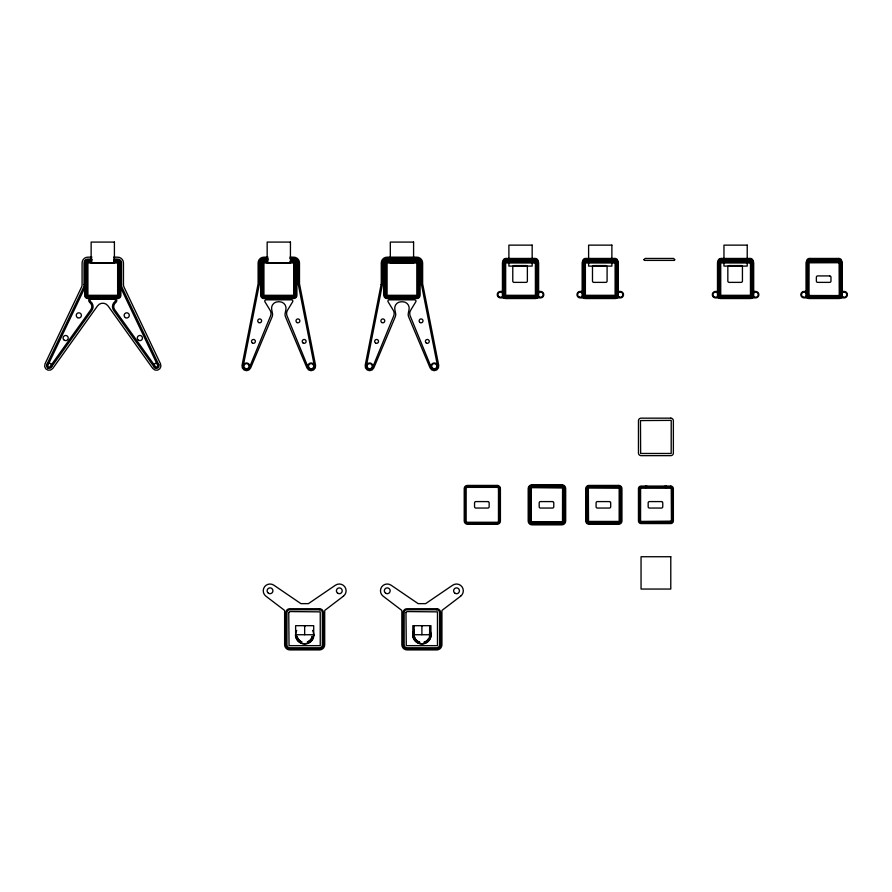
<?xml version="1.0" encoding="UTF-8"?>
<svg xmlns="http://www.w3.org/2000/svg" width="892" height="892" viewBox="0 0 892 892"><rect width="100%" height="100%" fill="white"/><g stroke="black" fill="none" stroke-linecap="round" stroke-linejoin="round"><path stroke-width="1.34" d="M295.631 635.149L295.62 625.682L313.716 625.682L313.705 635.149M429.643 634.914L429.643 625.682M412.851 635.149L412.84 625.682L430.936 625.682L430.925 635.149M670.873 521.619L671.397 521.151L640.567 521.419L640.601 488.18L671.252 488.214L671.431 520.973M721.372 258.457L720.145 259.46L720.424 260.33L750.462 260.397L751.097 259.683L750.462 260.397A2.587 2.587 0 0 1 753.049 262.984M640.4 488.604L641.047 488.013M720.078 259.695L720.725 259.104M243.315 365.575L259.26 284.637A7.76 7.76 0 0 0 259.405 283.143L259.405 262.984A4.527 4.527 0 0 1 263.932 258.457L267.99 258.457M366.467 365.575L382.412 284.637A7.76 7.76 0 0 0 382.557 283.143L382.557 262.984A4.527 4.527 0 0 1 387.083 258.457L416.82 258.457A4.527 4.527 0 0 1 421.347 262.984L421.347 283.143A7.76 7.76 0 0 0 421.492 284.637L437.448 365.575M809.914 258.457L808.687 259.46L808.966 260.33L839.093 260.397A2.587 2.587 0 0 1 841.58 262.984M839.249 295.375L839.116 262.761M720.112 259.55L720.725 260.397A2.587 2.587 0 0 0 718.138 262.984M809.267 259.104L808.62 259.75L809.267 260.397A2.587 2.587 0 0 0 806.68 262.984M249.47 367.426L270.521 316.002A6.467 6.467 0 0 0 270.165 310.371L264.924 301.764A1.293 1.293 0 0 1 266.05 299.835L291.55 299.835A1.293 1.293 0 0 1 292.676 301.764L287.436 310.371A6.467 6.467 0 0 0 287.079 316.002L308.13 367.426M372.622 367.426L393.673 316.002A6.467 6.467 0 0 0 393.316 310.371L388.076 301.764A1.293 1.293 0 0 1 389.202 299.835L414.702 299.835A1.293 1.293 0 0 1 415.828 301.764L410.588 310.371A6.467 6.467 0 0 0 410.231 316.002L431.282 367.426M46.785 364.65L83.212 288.071A8.407 8.407 0 0 0 84.026 284.459L84.026 262.984A3.88 3.88 0 0 1 87.907 259.104L91.965 259.104M51.178 367.337L91.898 310.416A6.467 6.467 0 0 0 90.549 301.507A1.293 1.293 0 0 1 91.33 299.188L91.33 297.895A2.587 2.587 0 0 0 89.769 302.533A5.174 5.174 0 0 1 90.85 309.658L50.142 366.556A1.293 1.293 0 0 1 47.956 365.207L84.383 288.629A9.7 9.7 0 0 0 85.32 284.459L84.026 284.459M839.015 295.564L809.077 295.486M505.664 259.104L506.31 258.457M585.375 259.104L586.022 258.457M91.965 257.164L87.907 257.164A5.82 5.82 0 0 0 82.086 262.984L82.086 284.459A6.467 6.467 0 0 1 81.462 287.235L45.035 363.813A4.527 4.527 0 0 0 52.739 368.485L97.518 305.889A6.467 6.467 0 0 1 108.032 305.889L152.811 368.485A4.527 4.527 0 0 0 160.515 363.813L124.088 287.235A6.467 6.467 0 0 1 123.464 284.459L123.464 262.984A5.82 5.82 0 0 0 117.644 257.164L113.585 257.164M267.99 257.164L263.932 257.164A5.82 5.82 0 0 0 258.111 262.984L258.111 283.143A6.467 6.467 0 0 1 257.989 284.392L242.044 365.319A4.527 4.527 0 0 0 250.663 367.917L272.071 316.905A6.467 6.467 0 0 0 272.428 313.17L271.681 309.535A6.467 6.467 0 0 1 278.014 301.775L279.586 301.775A6.467 6.467 0 0 1 285.919 309.535L285.172 313.17A6.467 6.467 0 0 0 285.529 316.905L306.937 367.917A4.527 4.527 0 0 0 315.556 365.319L299.612 284.392A6.467 6.467 0 0 1 299.489 283.143L299.489 262.984A5.82 5.82 0 0 0 293.669 257.164L289.956 257.164M289.956 258.457L293.669 258.457A4.527 4.527 0 0 1 298.196 262.984L298.196 283.143A7.76 7.76 0 0 0 298.341 284.637L314.296 365.575M113.585 259.104L117.644 259.104A3.88 3.88 0 0 1 121.524 262.984L121.524 284.459A8.407 8.407 0 0 0 122.338 288.071L158.843 364.861M267.99 259.104L263.932 259.104A3.88 3.88 0 0 0 260.051 262.984L260.051 284.459L261.345 284.459M290.959 259.104L293.669 259.104A3.88 3.88 0 0 1 297.549 262.984L297.549 284.459L296.255 284.459M535.401 259.104L536.036 259.817L534.754 258.457M615.112 259.104L615.759 259.817L614.465 258.457M750.462 259.104L751.097 259.639L749.815 258.457M839.093 259.115L839.628 259.639L838.346 258.457M91.965 259.75L87.907 259.75A3.233 3.233 0 0 0 84.673 262.984L84.673 295.308A3.233 3.233 0 0 0 87.907 298.541L117.644 298.541A3.233 3.233 0 0 0 120.877 295.308L120.877 262.984A3.233 3.233 0 0 0 117.644 259.75L113.585 259.75M267.99 259.75L263.932 259.75A3.233 3.233 0 0 0 260.698 262.984L260.698 295.308A3.233 3.233 0 0 0 263.932 298.541L293.669 298.541A3.233 3.233 0 0 0 296.902 295.308L296.902 262.984A3.233 3.233 0 0 0 293.669 259.75L290.959 259.75M91.965 260.397L87.907 260.397A2.587 2.587 0 0 0 85.32 262.984L85.32 295.308A2.587 2.587 0 0 0 87.907 297.895L117.644 297.895A2.587 2.587 0 0 0 120.23 295.308L120.23 262.984A2.587 2.587 0 0 0 117.644 260.397L113.585 260.397M267.99 260.397L263.932 260.397A2.587 2.587 0 0 0 261.345 262.984L261.345 295.308A2.587 2.587 0 0 0 263.932 297.895L293.669 297.895A2.587 2.587 0 0 0 296.255 295.308L296.255 262.984A2.587 2.587 0 0 0 293.669 260.397L290.959 260.397M91.965 261.69L87.907 261.69A1.293 1.293 0 0 0 86.613 262.984L86.613 295.308A1.293 1.293 0 0 0 87.907 296.601L117.644 296.601A1.293 1.293 0 0 0 118.937 295.308L118.937 262.984A1.293 1.293 0 0 0 117.644 261.69L113.585 261.69M267.99 261.69L263.932 261.69A1.293 1.293 0 0 0 262.638 262.984L262.638 295.308A1.293 1.293 0 0 0 263.932 296.601L293.669 296.601A1.293 1.293 0 0 0 294.962 295.308L294.962 262.984A1.293 1.293 0 0 0 293.669 261.69L289.956 261.69M839.049 262.727L809.077 262.805L809.011 295.352M121.524 284.459L120.23 284.459A9.7 9.7 0 0 0 121.167 288.629L157.594 365.207A1.293 1.293 0 0 1 155.409 366.556L114.7 309.658A5.174 5.174 0 0 1 115.782 302.533A2.587 2.587 0 0 0 114.209 297.895L114.209 299.188A1.293 1.293 0 0 1 115.001 301.507A6.467 6.467 0 0 0 113.652 310.416L154.372 367.337M384.497 284.459L383.203 284.459L383.203 262.984A3.88 3.88 0 0 1 387.083 259.104L416.82 259.104A3.88 3.88 0 0 1 420.701 262.984L420.701 284.459L419.407 284.459M91.33 299.188L114.209 299.188M295.62 634.736L313.716 634.736M412.84 634.736L430.936 634.736M640.991 521.619L640.4 521.039M582.788 262.984A2.587 2.587 0 0 1 585.375 260.397L615.112 260.397L615.759 259.773L615.112 260.397A2.587 2.587 0 0 1 617.699 262.984M503.077 262.984A2.587 2.587 0 0 1 505.664 260.397L535.401 260.397L536.036 259.773L535.401 260.397A2.587 2.587 0 0 1 537.976 262.984M670.873 488.013L671.431 488.66M414.144 635.093L414.133 625.682M666.257 486.073L666.257 488.013M664.964 486.073L664.964 487.367M646.867 486.073L646.867 487.367M645.574 486.073L645.574 488.013M421.894 625.682L421.894 634.736M413.397 297.895L413.397 299.188L390.518 299.188L390.518 297.895M304.663 625.682L304.663 634.736M290.246 297.895L290.246 299.188L267.366 299.188L267.366 297.895M503.077 290.134A1.293 1.293 0 0 1 501.783 291.428L500.49 291.428A3.233 3.233 0 0 0 497.257 294.661A3.233 3.233 0 0 0 500.49 297.895L540.563 297.895A3.233 3.233 0 0 0 543.797 294.661A3.233 3.233 0 0 0 540.563 291.428L539.27 291.428A1.293 1.293 0 0 1 537.976 290.134M505.664 297.895A2.587 2.587 0 0 1 503.077 295.308L503.077 261.044A2.587 2.587 0 0 1 505.664 258.457L535.401 258.457A2.587 2.587 0 0 1 537.976 261.044L537.976 295.308A2.587 2.587 0 0 1 535.401 297.895M582.788 290.134A1.293 1.293 0 0 1 581.495 291.428L580.201 291.428A3.233 3.233 0 0 0 576.979 294.661A3.233 3.233 0 0 0 580.201 297.895L620.286 297.895A3.233 3.233 0 0 0 623.519 294.661A3.233 3.233 0 0 0 620.286 291.428L618.992 291.428A1.293 1.293 0 0 1 617.699 290.134M585.375 297.895A2.587 2.587 0 0 1 582.788 295.308L582.788 261.044A2.587 2.587 0 0 1 585.375 258.457L615.112 258.457A2.587 2.587 0 0 1 617.699 261.044L617.699 295.308A2.587 2.587 0 0 1 615.112 297.895M720.725 297.895A2.587 2.587 0 0 1 718.138 295.308L718.138 261.044A2.587 2.587 0 0 1 720.725 258.457L750.462 258.457A2.587 2.587 0 0 1 753.049 261.044L753.049 295.308A2.587 2.587 0 0 1 750.462 297.895M809.267 297.895A2.587 2.587 0 0 1 806.68 295.308L806.68 261.044A2.587 2.587 0 0 1 809.267 258.457L838.993 258.457A2.587 2.587 0 0 1 841.58 261.044L841.58 295.308A2.587 2.587 0 0 1 838.993 297.895M806.68 290.134A1.293 1.293 0 0 1 805.387 291.428L804.093 291.428A3.233 3.233 0 0 0 800.86 294.661A3.233 3.233 0 0 0 804.093 297.895L844.167 297.895A3.233 3.233 0 0 0 847.4 294.661A3.233 3.233 0 0 0 844.167 291.428L842.873 291.428A1.293 1.293 0 0 1 841.58 290.134M718.138 290.134A1.293 1.293 0 0 1 716.845 291.428L715.551 291.428A3.233 3.233 0 0 0 712.318 294.661A3.233 3.233 0 0 0 715.551 297.895L755.624 297.895A3.233 3.233 0 0 0 758.858 294.661A3.233 3.233 0 0 0 755.624 291.428L754.331 291.428A1.293 1.293 0 0 1 753.049 290.134M429.509 629.841A9.054 9.054 0 0 1 427.814 641.571A9.054 9.054 0 0 1 415.962 641.571A9.054 9.054 0 0 1 414.278 629.841M421.247 625.705A9.054 9.054 0 0 1 422.54 625.705M429.476 633.086A7.76 7.76 0 0 1 429.476 636.386M428.416 638.928A7.76 7.76 0 0 1 424.023 642.195M419.753 642.195A7.76 7.76 0 0 1 414.312 633.086M431.137 635.16A9.255 9.255 0 0 1 421.894 643.957A9.255 9.255 0 0 1 412.65 635.16M429.821 634.914A7.916 7.916 0 0 1 424.291 642.251M419.708 642.318A7.916 7.916 0 0 1 414 635.104M312.613 630.399A9.054 9.054 0 0 1 304.663 643.779A9.054 9.054 0 0 1 296.724 630.399M304.016 625.705A9.054 9.054 0 0 1 305.309 625.705M313.906 635.16A9.255 9.255 0 0 1 304.663 643.957A9.255 9.255 0 0 1 295.419 635.16M297.504 637.668A8.887 8.887 0 0 1 297.103 636.342A7.76 7.76 0 0 0 301.953 642.006A8.095 8.095 0 0 1 300.002 640.924M311.732 637.88A8.708 8.708 0 0 0 312.222 636.342A7.76 7.76 0 0 1 307.205 642.062A8.095 8.095 0 0 0 309.323 640.924M311.118 639.085A7.169 7.169 0 0 1 309.992 640.378M299.333 640.378A7.169 7.169 0 0 1 298.218 639.085M531.041 488.582L531.309 521.675L562.506 521.731L562.562 487.957L532.067 487.623L531.041 488.582M288.752 612.514L289.041 645.652L320.239 645.652L320.239 611.867L289.777 611.566L288.752 612.514M405.972 612.514L406.273 645.652L437.47 645.652L437.47 611.867L407.008 611.566L405.972 612.514M505.017 259.695L505.474 259.137L505.017 259.683M584.728 259.695C584.65 261.211 585.286 257.922 584.739 259.639M588.341 488.604L588.519 521.43L619.171 521.43L619.171 488.203L588.976 488.013L588.341 488.604M640.467 420.69L640.634 453.47L671.185 453.47L671.23 420.377L640.489 420.578M643.89 259.683L644.537 260.397L674.274 260.397L674.909 259.773L673.627 258.457L645.184 258.457L643.913 259.594M381.14 284.392L365.196 365.319A4.527 4.527 0 0 0 373.815 367.917L395.223 316.905A6.467 6.467 0 0 0 395.58 313.17L394.833 309.535A6.467 6.467 0 0 1 401.166 301.775L402.738 301.775A6.467 6.467 0 0 1 409.071 309.535L408.324 313.17A6.467 6.467 0 0 0 408.681 316.905L430.089 367.917A4.527 4.527 0 0 0 438.708 365.319L422.763 284.392A6.467 6.467 0 0 1 422.641 283.143L422.641 262.984A5.82 5.82 0 0 0 416.82 257.164L387.083 257.164A5.82 5.82 0 0 0 381.263 262.984L381.263 283.143A6.467 6.467 0 0 1 381.14 284.392M343.42 596.191L325.212 610.061A1.293 1.293 0 0 0 324.699 611.087L324.699 644.738A5.174 5.174 0 0 1 319.537 649.911L289.8 649.911A5.174 5.174 0 0 1 284.626 644.738L284.626 611.087A1.293 1.293 0 0 0 284.124 610.061L265.916 596.191A6.79 6.79 0 0 1 264.523 586.824A6.79 6.79 0 0 1 273.844 585.185L300.916 603.639L308.42 603.639L335.481 585.185A6.79 6.79 0 0 1 344.814 586.824A6.79 6.79 0 0 1 343.42 596.191M460.64 596.191L442.443 610.061A1.293 1.293 0 0 0 441.93 611.087L441.93 644.738A5.174 5.174 0 0 1 436.757 649.911L407.02 649.911A5.174 5.174 0 0 1 401.857 644.738L401.857 611.087A1.293 1.293 0 0 0 401.344 610.061L383.136 596.191A6.79 6.79 0 0 1 381.743 586.824A6.79 6.79 0 0 1 391.075 585.185L418.147 603.639L425.64 603.639L452.712 585.185A6.79 6.79 0 0 1 462.034 586.824A6.79 6.79 0 0 1 460.64 596.191M114.41 242.089L91.14 242.089L91.14 263.062L114.41 263.062L114.41 242.089M290.435 242.089L267.165 242.089L267.165 263.062L290.435 263.062L290.435 242.089M413.587 242.089L390.317 242.089L390.317 263.062L413.587 263.062L413.587 242.089M532.167 245.133L508.897 245.133L508.897 266.095L532.167 266.095L532.167 245.133M611.879 245.133L588.608 245.133L588.608 266.095L611.879 266.095L611.879 245.133M747.228 245.133L723.958 245.133L723.958 266.095L747.228 266.095L747.228 245.133M416.82 259.75L387.083 259.75A3.233 3.233 0 0 0 383.85 262.984L383.85 295.308A3.233 3.233 0 0 0 387.083 298.541L416.82 298.541A3.233 3.233 0 0 0 420.054 295.308L420.054 262.984A3.233 3.233 0 0 0 416.82 259.75M535.401 259.75L505.664 259.75A3.233 3.233 0 0 0 502.43 262.984L502.43 295.308A3.233 3.233 0 0 0 505.664 298.541L535.401 298.541A3.233 3.233 0 0 0 538.623 295.308L538.623 262.984A3.233 3.233 0 0 0 535.401 259.75M615.112 259.75L585.375 259.75A3.233 3.233 0 0 0 582.142 262.984L582.142 295.308A3.233 3.233 0 0 0 585.375 298.541L615.112 298.541A3.233 3.233 0 0 0 618.346 295.308L618.346 262.984A3.233 3.233 0 0 0 615.112 259.75M750.462 259.75L720.725 259.75A3.233 3.233 0 0 0 717.491 262.984L717.491 295.308A3.233 3.233 0 0 0 720.725 298.541L750.462 298.541A3.233 3.233 0 0 0 753.695 295.308L753.695 262.984A3.233 3.233 0 0 0 750.462 259.75M838.993 259.75L809.267 259.75A3.233 3.233 0 0 0 806.034 262.984L806.034 295.308A3.233 3.233 0 0 0 809.267 298.541L838.993 298.541A3.233 3.233 0 0 0 842.226 295.308L842.226 262.984A3.233 3.233 0 0 0 838.993 259.75M416.82 260.397L387.083 260.397A2.587 2.587 0 0 0 384.497 262.984L384.497 295.308A2.587 2.587 0 0 0 387.083 297.895L416.82 297.895A2.587 2.587 0 0 0 419.407 295.308L419.407 262.984A2.587 2.587 0 0 0 416.82 260.397M416.82 261.69L387.083 261.69A1.293 1.293 0 0 0 385.79 262.984L385.79 295.308A1.293 1.293 0 0 0 387.083 296.601L416.82 296.601A1.293 1.293 0 0 0 418.114 295.308L418.114 262.984A1.293 1.293 0 0 0 416.82 261.69M535.401 261.69L505.664 261.69A1.293 1.293 0 0 0 504.37 262.984L504.37 295.308A1.293 1.293 0 0 0 505.664 296.601L535.401 296.601A1.293 1.293 0 0 0 536.694 295.308L536.694 262.984A1.293 1.293 0 0 0 535.401 261.69M615.112 261.69L585.375 261.69A1.293 1.293 0 0 0 584.082 262.984L584.082 295.308A1.293 1.293 0 0 0 585.375 296.601L615.112 296.601A1.293 1.293 0 0 0 616.405 295.308L616.405 262.984A1.293 1.293 0 0 0 615.112 261.69M750.462 261.69L720.725 261.69A1.293 1.293 0 0 0 719.431 262.984L719.431 295.308A1.293 1.293 0 0 0 720.725 296.601L750.462 296.601A1.293 1.293 0 0 0 751.755 295.308L751.755 262.984A1.293 1.293 0 0 0 750.462 261.69M838.993 261.69L809.267 261.69A1.293 1.293 0 0 0 807.974 262.984L807.974 295.308A1.293 1.293 0 0 0 809.267 296.601L838.993 296.601A1.293 1.293 0 0 0 840.286 295.308L840.286 262.984A1.293 1.293 0 0 0 838.993 261.69M117.644 262.984L87.907 262.984L87.907 295.308L117.644 295.308L117.644 262.984M293.669 262.984L263.932 262.984L263.932 295.308L293.669 295.308L293.669 262.984M416.82 262.984L387.083 262.984L387.083 295.308L416.82 295.308L416.82 262.984M535.401 262.984L505.664 262.984L505.664 295.308L535.401 295.308L535.401 262.984M615.112 262.984L585.375 262.984L585.375 295.308L615.112 295.308L615.112 262.984M750.462 262.984L720.725 262.984L720.725 295.308L750.462 295.308L750.462 262.984M526.079 265.571L514.06 265.571A1.293 1.293 0 0 0 512.777 266.864L512.777 281.08A1.293 1.293 0 0 0 514.06 282.374L526.079 282.374A1.293 1.293 0 0 0 527.373 281.08L527.373 266.864A1.293 1.293 0 0 0 526.079 265.571M605.791 265.571L593.782 265.571A1.293 1.293 0 0 0 592.489 266.864L592.489 281.08A1.293 1.293 0 0 0 593.782 282.374L605.791 282.374A1.293 1.293 0 0 0 607.084 281.08L607.084 266.864A1.293 1.293 0 0 0 605.791 265.571M741.141 265.571L729.132 265.571A1.293 1.293 0 0 0 727.839 266.864L727.839 281.08A1.293 1.293 0 0 0 729.132 282.374L741.141 282.374A1.293 1.293 0 0 0 742.434 281.08L742.434 266.864A1.293 1.293 0 0 0 741.141 265.571M829.672 275.918L817.663 275.918A1.293 1.293 0 0 0 816.37 277.211L816.37 281.08A1.293 1.293 0 0 0 817.663 282.374L829.672 282.374A1.293 1.293 0 0 0 830.965 281.08L830.965 277.211A1.293 1.293 0 0 0 829.672 275.918M670.784 418.158L641.047 418.158A2.587 2.587 0 0 0 638.46 420.745L638.46 453.058A2.587 2.587 0 0 0 641.047 455.645L670.784 455.645A2.587 2.587 0 0 0 673.36 453.058L673.36 420.745A2.587 2.587 0 0 0 670.784 418.158M561.804 484.78L532.067 484.78A3.88 3.88 0 0 0 528.187 488.66L528.187 520.973A3.88 3.88 0 0 0 532.067 524.853L561.804 524.853A3.88 3.88 0 0 0 565.684 520.973L565.684 488.66A3.88 3.88 0 0 0 561.804 484.78M497.178 485.426L467.453 485.426A3.233 3.233 0 0 0 464.219 488.66L464.219 520.973A3.233 3.233 0 0 0 467.453 524.206L497.178 524.206A3.233 3.233 0 0 0 500.412 520.973L500.412 488.66A3.233 3.233 0 0 0 497.178 485.426M561.804 485.426L532.067 485.426A3.233 3.233 0 0 0 528.833 488.66L528.833 520.973A3.233 3.233 0 0 0 532.067 524.206L561.804 524.206A3.233 3.233 0 0 0 565.037 520.973L565.037 488.66A3.233 3.233 0 0 0 561.804 485.426M618.713 485.426L588.976 485.426A3.233 3.233 0 0 0 585.754 488.66L585.754 520.973A3.233 3.233 0 0 0 588.976 524.206L618.713 524.206A3.233 3.233 0 0 0 621.947 520.973L621.947 488.66A3.233 3.233 0 0 0 618.713 485.426M561.804 485.817L532.067 485.817A2.843 2.843 0 0 0 529.224 488.66L529.224 520.973A2.843 2.843 0 0 0 532.067 523.816L561.804 523.816A2.843 2.843 0 0 0 564.647 520.973L564.647 488.66A2.843 2.843 0 0 0 561.804 485.817M497.178 486.073L467.453 486.073A2.587 2.587 0 0 0 464.866 488.66L464.866 520.973A2.587 2.587 0 0 0 467.453 523.559L497.178 523.559A2.587 2.587 0 0 0 499.765 520.973L499.765 488.66A2.587 2.587 0 0 0 497.178 486.073M561.804 486.073L532.067 486.073A2.587 2.587 0 0 0 529.48 488.66L529.48 520.973A2.587 2.587 0 0 0 532.067 523.559L561.804 523.559A2.587 2.587 0 0 0 564.391 520.973L564.391 488.66A2.587 2.587 0 0 0 561.804 486.073M618.713 486.073L588.976 486.073A2.587 2.587 0 0 0 586.401 488.66L586.401 520.973A2.587 2.587 0 0 0 588.976 523.559L618.713 523.559A2.587 2.587 0 0 0 621.3 520.973L621.3 488.66A2.587 2.587 0 0 0 618.713 486.073M670.784 486.073L641.047 486.073A2.587 2.587 0 0 0 638.46 488.66L638.46 520.973A2.587 2.587 0 0 0 641.047 523.559L670.784 523.559A2.587 2.587 0 0 0 673.36 520.973L673.36 488.66A2.587 2.587 0 0 0 670.784 486.073M497.178 487.367L467.453 487.367A1.293 1.293 0 0 0 466.159 488.66L466.159 520.973A1.293 1.293 0 0 0 467.453 522.266L497.178 522.266A1.293 1.293 0 0 0 498.472 520.973L498.472 488.66A1.293 1.293 0 0 0 497.178 487.367M561.804 487.367L532.067 487.367A1.293 1.293 0 0 0 530.773 488.66L530.773 520.973A1.293 1.293 0 0 0 532.067 522.266L561.804 522.266A1.293 1.293 0 0 0 563.097 520.973L563.097 488.66A1.293 1.293 0 0 0 561.804 487.367M618.713 487.367L588.976 487.367A1.293 1.293 0 0 0 587.694 488.66L587.694 520.973A1.293 1.293 0 0 0 588.976 522.266L618.713 522.266A1.293 1.293 0 0 0 620.007 520.973L620.007 488.66A1.293 1.293 0 0 0 618.713 487.367M670.784 487.367L641.047 487.367A1.293 1.293 0 0 0 639.754 488.66L639.754 520.973A1.293 1.293 0 0 0 641.047 522.266L670.784 522.266A1.293 1.293 0 0 0 672.066 520.973L672.066 488.66A1.293 1.293 0 0 0 670.784 487.367M487.857 501.583L475.849 501.583A1.293 1.293 0 0 0 474.555 502.876L474.555 506.756A1.293 1.293 0 0 0 475.849 508.05L487.857 508.05A1.293 1.293 0 0 0 489.15 506.756L489.15 502.876A1.293 1.293 0 0 0 487.857 501.583M552.482 501.583L540.474 501.583A1.293 1.293 0 0 0 539.181 502.876L539.181 506.756A1.293 1.293 0 0 0 540.474 508.05L552.482 508.05A1.293 1.293 0 0 0 553.776 506.756L553.776 502.876A1.293 1.293 0 0 0 552.482 501.583M609.392 501.583L597.384 501.583A1.293 1.293 0 0 0 596.09 502.876L596.09 506.756A1.293 1.293 0 0 0 597.384 508.05L609.392 508.05A1.293 1.293 0 0 0 610.686 506.756L610.686 502.876A1.293 1.293 0 0 0 609.392 501.583M661.463 501.583L649.443 501.583A1.293 1.293 0 0 0 648.161 502.876L648.161 506.756A1.293 1.293 0 0 0 649.443 508.05L661.463 508.05A1.293 1.293 0 0 0 662.756 506.756L662.756 502.876A1.293 1.293 0 0 0 661.463 501.583M670.784 556.731L641.047 556.731L641.047 589.054L670.784 589.054L670.784 556.731M319.514 608.723L289.777 608.723A3.88 3.88 0 0 0 285.897 612.603L285.897 644.927A3.88 3.88 0 0 0 289.777 648.796L319.514 648.796A3.88 3.88 0 0 0 323.395 644.927L323.395 612.603A3.88 3.88 0 0 0 319.514 608.723M436.734 608.723L407.008 608.723A3.88 3.88 0 0 0 403.128 612.603L403.128 644.927A3.88 3.88 0 0 0 407.008 648.796L436.734 648.796A3.88 3.88 0 0 0 440.615 644.927L440.615 612.603A3.88 3.88 0 0 0 436.734 608.723M319.514 609.76L289.777 609.76A2.843 2.843 0 0 0 286.934 612.603L286.934 644.927A2.843 2.843 0 0 0 289.777 647.77L319.514 647.77A2.843 2.843 0 0 0 322.358 644.927L322.358 612.603A2.843 2.843 0 0 0 319.514 609.76M436.734 609.76L407.008 609.76A2.843 2.843 0 0 0 404.154 612.603L404.154 644.927A2.843 2.843 0 0 0 407.008 647.77L436.734 647.77A2.843 2.843 0 0 0 439.578 644.927L439.578 612.603A2.843 2.843 0 0 0 436.734 609.76M539.27 296.902A2.587 2.587 0 0 0 543.15 294.661A2.587 2.587 0 0 0 539.27 292.42A2.587 2.587 0 0 0 539.27 296.902M499.197 296.902A2.587 2.587 0 0 0 503.077 294.661A2.587 2.587 0 0 0 499.197 292.42A2.587 2.587 0 0 0 499.197 296.902M368.34 368.441A2.587 2.587 0 0 0 372.22 366.199A2.587 2.587 0 0 0 368.34 363.958A2.587 2.587 0 0 0 368.34 368.441M432.977 368.441A2.587 2.587 0 0 0 436.857 366.199A2.587 2.587 0 0 0 432.977 363.958A2.587 2.587 0 0 0 432.977 368.441M368.017 368.998A3.233 3.233 0 0 0 372.867 366.199A3.233 3.233 0 0 0 368.017 363.401A3.233 3.233 0 0 0 368.017 368.998M432.653 368.998A3.233 3.233 0 0 0 437.504 366.199A3.233 3.233 0 0 0 432.653 363.401A3.233 3.233 0 0 0 432.653 368.998M381.854 322.547A1.94 1.94 0 0 0 384.764 320.875A1.94 1.94 0 0 0 381.854 319.191A1.94 1.94 0 0 0 381.854 322.547M375.621 343.074A1.94 1.94 0 0 0 378.531 341.391A1.94 1.94 0 0 0 375.621 339.718A1.94 1.94 0 0 0 375.621 343.074M420.11 322.547A1.94 1.94 0 0 0 423.02 320.875A1.94 1.94 0 0 0 420.11 319.191A1.94 1.94 0 0 0 420.11 322.547M426.343 343.074A1.94 1.94 0 0 0 429.253 341.391A1.94 1.94 0 0 0 426.343 339.718A1.94 1.94 0 0 0 426.343 343.074M244.865 368.998A3.233 3.233 0 0 0 249.715 366.199A3.233 3.233 0 0 0 244.865 363.401A3.233 3.233 0 0 0 244.865 368.998M309.502 368.998A3.233 3.233 0 0 0 314.352 366.199A3.233 3.233 0 0 0 309.502 363.401A3.233 3.233 0 0 0 309.502 368.998M245.189 368.441A2.587 2.587 0 0 0 249.069 366.199A2.587 2.587 0 0 0 245.189 363.958A2.587 2.587 0 0 0 245.189 368.441M309.825 368.441A2.587 2.587 0 0 0 313.705 366.199A2.587 2.587 0 0 0 309.825 363.958A2.587 2.587 0 0 0 309.825 368.441M258.702 322.547A1.94 1.94 0 0 0 261.612 320.875A1.94 1.94 0 0 0 258.702 319.191A1.94 1.94 0 0 0 258.702 322.547M252.469 343.074A1.94 1.94 0 0 0 255.38 341.391A1.94 1.94 0 0 0 252.469 339.718A1.94 1.94 0 0 0 252.469 343.074M296.958 322.547A1.94 1.94 0 0 0 299.868 320.875A1.94 1.94 0 0 0 296.958 319.191A1.94 1.94 0 0 0 296.958 322.547M303.191 343.074A1.94 1.94 0 0 0 306.101 341.391A1.94 1.94 0 0 0 303.191 339.718A1.94 1.94 0 0 0 303.191 343.074M578.908 296.902A2.587 2.587 0 0 0 582.788 294.661A2.587 2.587 0 0 0 578.908 292.42A2.587 2.587 0 0 0 578.908 296.902M618.992 296.902A2.587 2.587 0 0 0 622.872 294.661A2.587 2.587 0 0 0 618.992 292.42A2.587 2.587 0 0 0 618.992 296.902M155.13 368.006A2.587 2.587 0 0 0 159.01 365.765A2.587 2.587 0 0 0 155.13 363.523A2.587 2.587 0 0 0 155.13 368.006M138.594 340.287A2.587 2.587 0 0 0 142.475 338.046A2.587 2.587 0 0 0 138.594 335.805A2.587 2.587 0 0 0 138.594 340.287M125.426 317.641A2.587 2.587 0 0 0 129.307 315.4A2.587 2.587 0 0 0 125.426 313.159A2.587 2.587 0 0 0 125.426 317.641M47.834 368.006A2.587 2.587 0 0 0 51.714 365.765A2.587 2.587 0 0 0 47.834 363.523A2.587 2.587 0 0 0 47.834 368.006M64.369 340.287A2.587 2.587 0 0 0 68.238 338.046A2.587 2.587 0 0 0 64.369 335.805A2.587 2.587 0 0 0 64.369 340.287M77.537 317.641A2.587 2.587 0 0 0 81.417 315.4A2.587 2.587 0 0 0 77.537 313.159A2.587 2.587 0 0 0 77.537 317.641M802.8 296.902A2.587 2.587 0 0 0 806.68 294.661A2.587 2.587 0 0 0 802.8 292.42A2.587 2.587 0 0 0 802.8 296.902M842.717 296.802A2.587 2.587 0 0 0 846.742 294.839A2.587 2.587 0 0 0 843.04 292.331A2.587 2.587 0 0 0 842.717 296.802M714.258 296.902A2.587 2.587 0 0 0 718.138 294.661A2.587 2.587 0 0 0 714.258 292.42A2.587 2.587 0 0 0 714.258 296.902M754.331 296.902A2.587 2.587 0 0 0 758.211 294.661A2.587 2.587 0 0 0 754.331 292.42A2.587 2.587 0 0 0 754.331 296.902M385.79 593.314A2.91 2.91 0 0 0 390.161 590.794A2.91 2.91 0 0 0 385.79 588.274A2.91 2.91 0 0 0 385.79 593.314M455.076 593.314A2.91 2.91 0 0 0 459.447 590.794A2.91 2.91 0 0 0 455.076 588.274A2.91 2.91 0 0 0 455.076 593.314M268.392 593.202A2.91 2.91 0 0 0 272.93 590.995A2.91 2.91 0 0 0 268.748 588.174A2.91 2.91 0 0 0 268.392 593.202M337.856 593.314A2.91 2.91 0 0 0 342.216 590.794A2.91 2.91 0 0 0 337.856 588.274A2.91 2.91 0 0 0 337.856 593.314"/></g></svg>
